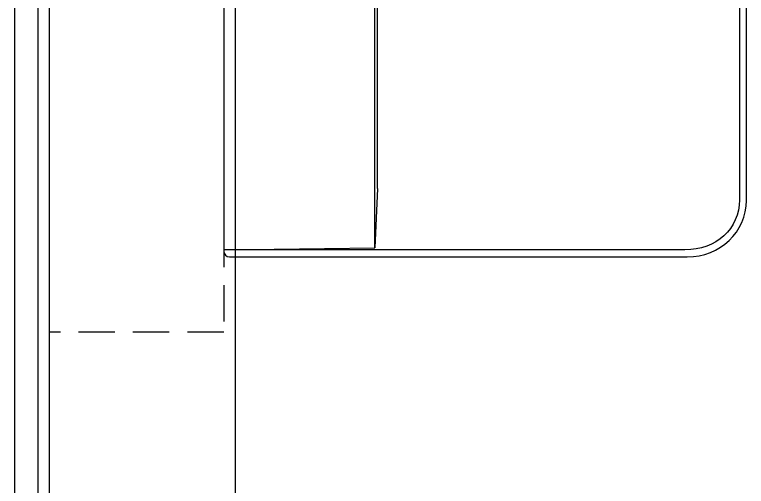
# Model space of a CAD drawing. Header units: millimetres. Extents: x -33000 to 294000, y 0 to 42408.
# Drawn here: x 56646 to 57276, y 13962 to 14368 of the extents above; entities that cross this region are included whole.
import ezdxf

# ---------------------------------------------------------------- set-up
doc = ezdxf.new("R2010")
doc.units = ezdxf.units.MM
doc.header["$LTSCALE"] = 50
doc.linetypes.add('( Hidden )', pattern=[0.375, 0.25, -0.125])
doc.layers.add('arch', color=8, linetype='Continuous')

msp = doc.modelspace()

# ---------------------------------------------------------------- linework, layer by layer
at = {"layer": 'arch'}
for p, q in [((56646.24, 14774.6), (56646.24, 13364.6)), ((56666.24, 14754.6), (56666.24, 13384.6)), ((56676.24, 13394.6), (56676.24, 14744.6)), ((56836.24, 14744.6), (56836.24, 13394.6))]:
    msp.add_line(p, q, dxfattribs=at)
at = {"layer": 'arch', "linetype": '( Hidden )', "ltscale": 2.5}
for p, q in [((56826.24, 14744.6), (56826.24, 14094.6)), ((56826.24, 14094.6), (56676.24, 14094.6))]:
    msp.add_line(p, q, dxfattribs=at)
at = {"layer": 'arch', "linetype": 'Continuous'}
for p, q in [((56826.24, 14673.42), (56826.24, 14165.79)), ((56956.24, 14167.44), (56956.24, 14671.77)), ((57270.24, 14630.38), (57270.24, 14208.83)), ((57276.24, 14208.26), (57276.24, 14630.95)), ((56958.69, 14218.45), (56956.24, 14167.44)), ((56826.24, 14165.79), (56956.24, 14167.44)), ((56826.24, 14165.79), (56826.24, 14165.6)), ((57223.34, 14165.6), (56826.24, 14165.6)), ((56831.24, 14159.6), (57225.37, 14159.6))]:
    msp.add_line(p, q, dxfattribs=at)
msp.add_arc((56831.24, 14164.6), 5, 180, 270, dxfattribs=at)
for centre, major_axis, ratio, start_param, end_param in [((56871.64, 14419.6, 0), (0, -4991.95), 0.017452, 1.530489, 1.611104), ((57223.67, 14209.88, 0), (-50.27, 16.26), 0.94634, 1.900165, 3.438655)]:
    msp.add_ellipse(centre, major_axis=major_axis, ratio=ratio, start_param=start_param, end_param=end_param, dxfattribs=at)
at = {"layer": 'arch', "linetype": 'Continuous', "extrusion": (0, 0, -1)}
msp.add_ellipse((57213.66, 14217.75, 0), major_axis=(-50.18, 31.64), ratio=0.825965, start_param=2.661522, end_param=4.060464, dxfattribs=at)
at = {"layer": 'arch', "linetype": 'Continuous'}
msp.add_open_spline([(56826.24, 14165.6, 0), (56826.24, 14164.6, 0)], degree=1, dxfattribs=at)

doc.saveas('drawing.dxf')
